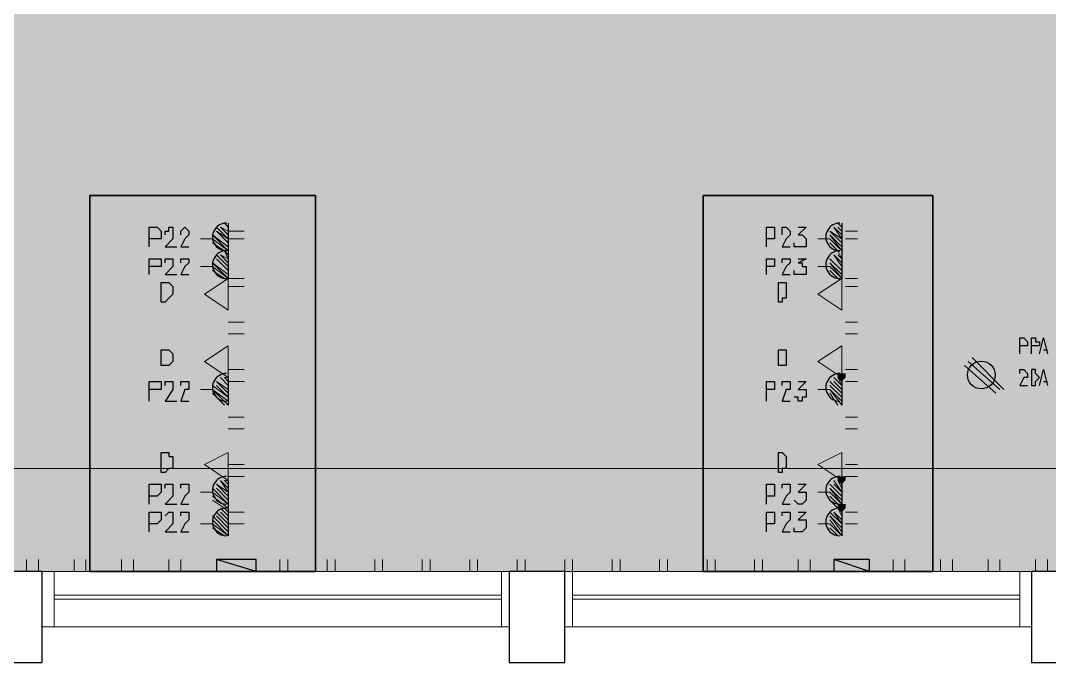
# Model space of a CAD drawing. Header units: millimetres. Extents: x 0 to 90.7, y 0 to 64.4.
# Drawn here: x 51.31 to 56.81, y 2.82 to 6.25 of the extents above; entities that cross this region are included whole.
import ezdxf

# ---------------------------------------------------------------- set-up
doc = ezdxf.new("R2010")
doc.units = ezdxf.units.MM
for name, color, linetype in [('PDF_014404$_ps_ELEC', 2, 'Continuous'), ('PDF_014404$_PS_ELECTRONICS', 5, 'Continuous'), ('PDF_014404$_ps_POWER$SKIRTING', 4, 'Continuous'), ('PDF_014404$_ps_TEXTBOLD$POWER', 2, 'Continuous'), ('PDF_014404$BL', 7, 'Continuous'), ('PDF_014404$FT', 7, 'Continuous'), ('PDF_014404$WA-COL', 7, 'Continuous'), ('PDF_014404$WN', 7, 'Continuous')]:
    doc.layers.add(name, color=color, linetype=linetype)
doc.layers.add('PDF_014404$_ps_THIN', color=7, linetype='Continuous', true_color=0x7fbfff)
doc.layers.add('PDF_014404$HL-TMP', color=7, linetype='Continuous', true_color=0x800000)

msp = doc.modelspace()

# ---------------------------------------------------------------- hatches: boundary and pattern name
at = {"layer": 'PDF_014404$_ps_THIN', "transparency": 33554559}
for points in [[(55.6979, 4.3622), (55.6767, 4.3622), (55.6767, 4.3411), (55.6979, 4.3199), (55.7191, 4.3411), (55.7191, 4.3622)], [(55.6979, 3.8119), (55.6767, 3.8119), (55.6767, 3.7907), (55.6979, 3.7695), (55.7191, 3.7907), (55.7191, 3.8119)], [(55.6979, 3.6637), (55.6767, 3.6637), (55.6767, 3.6425), (55.6979, 3.6214), (55.7191, 3.6425), (55.7191, 3.6637)]]:
    msp.add_hatch(color=256, dxfattribs=at).paths.add_polyline_path(points)

# ---------------------------------------------------------------- linework, layer by layer
at = {"layer": 'PDF_014404$_ps_ELEC', "lineweight": 25}
for points in [[(52.4064, 5.1666, 1.00004), (52.4064, 5.0184, 1.00004), (52.4064, 4.8702)], [(55.6873, 5.1666, 1.00004), (55.6873, 5.0184, 1.00004), (55.6873, 4.8702)]]:
    msp.add_lwpolyline(points, format="xyb", dxfattribs=at)
for points in [[(52.417, 5.1666), (52.417, 5.0184), (52.417, 4.8702)], [(55.6979, 5.1666), (55.6979, 5.0184), (55.6979, 4.8702)], [(56.5234, 4.2564), (56.3541, 4.4046)], [(56.5446, 4.2775), (56.3753, 4.4257)], [(56.5658, 4.2775), (56.3964, 4.4469)], [(52.417, 4.3411), (52.417, 4.1929)], [(55.6979, 4.3411), (55.6979, 4.1929)], [(52.417, 3.7907), (52.417, 3.6425), (52.417, 3.4944)], [(55.6979, 3.7907), (55.6979, 3.6425), (55.6979, 3.4944)]]:
    msp.add_lwpolyline(points, dxfattribs=at)
at = {"layer": 'PDF_014404$_ps_ELEC', "lineweight": 0}
for points in [[(52.3323, 5.0819), (52.2688, 5.0819)], [(55.6344, 5.0819), (55.5709, 5.0819)], [(52.3323, 4.9337), (52.2688, 4.9337)], [(55.6344, 4.9337), (55.5709, 4.9337)], [(52.3323, 4.2775), (52.2688, 4.2775)], [(55.6344, 4.2775), (55.5709, 4.2775)], [(52.3323, 3.7272), (52.2688, 3.7272)], [(55.6344, 3.7272), (55.5709, 3.7272)], [(52.3323, 3.5579), (52.2688, 3.5579)], [(55.6344, 3.5579), (55.5709, 3.5579)]]:
    msp.add_lwpolyline(points, dxfattribs=at)
at = {"layer": 'PDF_014404$_ps_ELEC', "lineweight": 25}
msp.add_circle((56.4448, 4.3542), 0.0741, dxfattribs=at)
for centre in [(52.4064, 4.2881), (55.6873, 4.2881), (52.4064, 3.7378), (55.6873, 3.7378), (52.4064, 3.5685), (55.6873, 3.5685)]:
    msp.add_arc(centre, 0.0741, 89.9977, 270.0023, dxfattribs=at)
at = {"layer": 'PDF_014404$_PS_ELECTRONICS', "lineweight": 0}
for points in [[(52.29, 4.7856), (52.417, 4.8702), (52.417, 4.7009)], [(52.417, 4.7009), (52.417, 4.8702), (52.417, 4.7009)], [(55.5709, 4.7856), (55.6979, 4.8702), (55.6979, 4.7009)], [(55.6979, 4.7009), (55.6979, 4.8702), (55.6979, 4.7009)], [(52.29, 4.4257), (52.417, 4.5104), (52.417, 4.3411)], [(52.417, 4.3411), (52.417, 4.5104), (52.417, 4.3411)], [(55.5709, 4.4257), (55.6979, 4.5104), (55.6979, 4.3411)], [(55.6979, 4.3411), (55.6979, 4.5104), (55.6979, 4.3411)], [(52.29, 3.8754), (52.417, 3.9389), (52.417, 3.7907)], [(52.417, 3.7907), (52.417, 3.9389), (52.417, 3.7907)], [(55.5709, 3.8754), (55.6979, 3.9389), (55.6979, 3.7907)], [(55.6979, 3.7907), (55.6979, 3.9389), (55.6979, 3.7907)]]:
    msp.add_lwpolyline(points, close=True, dxfattribs=at)
at = {"layer": 'PDF_014404$_PS_ELECTRONICS', "transparency": 33554559}
for points in [[(52.29, 4.7856), (52.417, 4.7009), (52.417, 4.8702)], [(55.5709, 4.7856), (55.6979, 4.7009), (55.6979, 4.8702)], [(52.29, 4.4257), (52.417, 4.3411), (52.417, 4.5104)], [(55.5709, 4.4257), (55.6979, 4.3411), (55.6979, 4.5104)], [(52.29, 3.8754), (52.417, 3.7907), (52.417, 3.9389)], [(55.5709, 3.8754), (55.6979, 3.7907), (55.6979, 3.9389)]]:
    msp.add_solid(points, dxfattribs=at)
at = {"layer": 'PDF_014404$_ps_POWER$SKIRTING', "lineweight": 0}
for points in [[(52.5017, 5.1242), (52.417, 5.1242)], [(55.7826, 5.1242), (55.7191, 5.1242)], [(52.5017, 5.0819), (52.417, 5.0819)], [(55.7826, 5.0819), (55.7191, 5.0819)], [(52.5017, 4.8702), (52.417, 4.8702)], [(55.7826, 4.8702), (55.7191, 4.8702)], [(52.5017, 4.8279), (52.417, 4.8279)], [(55.7826, 4.8279), (55.7191, 4.8279)], [(52.5017, 4.6374), (52.417, 4.6374)], [(55.7826, 4.6374), (55.7191, 4.6374)], [(52.5017, 4.5739), (52.417, 4.5739)], [(55.7826, 4.5739), (55.7191, 4.5739)], [(52.5017, 4.3834), (52.417, 4.3834)], [(55.7826, 4.3834), (55.7191, 4.3834)], [(52.5017, 4.3199), (52.417, 4.3199)], [(55.7826, 4.3199), (55.7191, 4.3199)], [(52.5017, 4.1294), (52.417, 4.1294)], [(55.7826, 4.1294), (55.7191, 4.1294)], [(52.5017, 4.0659), (52.417, 4.0659)], [(55.7826, 4.0659), (55.7191, 4.0659)], [(52.5017, 3.8754), (52.417, 3.8754)], [(55.7826, 3.8754), (55.7191, 3.8754)], [(52.5017, 3.8119), (52.417, 3.8119)], [(55.7826, 3.8119), (55.7191, 3.8119)], [(52.5017, 3.6214), (52.417, 3.6214)], [(55.7826, 3.6214), (55.7191, 3.6214)], [(52.5017, 3.5579), (52.417, 3.5579)], [(55.7826, 3.5579), (55.7191, 3.5579)], [(51.3375, 3.3674), (51.3375, 3.3039)], [(51.401, 3.3674), (51.401, 3.3039)], [(51.5915, 3.3674), (51.5915, 3.3039)], [(51.655, 3.3674), (51.655, 3.3039)], [(51.8455, 3.3674), (51.8455, 3.3039)], [(51.909, 3.3674), (51.909, 3.3039)], [(52.0995, 3.3674), (52.0995, 3.3039)], [(52.163, 3.3674), (52.163, 3.3039)], [(52.3535, 3.3674), (52.3535, 3.3039)], [(52.5017, 3.3674), (52.417, 3.3674)], [(52.6922, 3.3674), (52.6922, 3.3039)], [(52.7345, 3.3674), (52.7345, 3.3039)], [(52.9462, 3.3674), (52.9462, 3.3039)], [(52.9885, 3.3674), (52.9885, 3.3039)], [(53.2002, 3.3674), (53.2002, 3.3039)], [(53.2425, 3.3674), (53.2425, 3.3039)], [(53.4542, 3.3674), (53.4542, 3.3039)], [(53.4965, 3.3674), (53.4965, 3.3039)], [(53.7082, 3.3674), (53.7082, 3.3039)], [(53.7505, 3.3674), (53.7505, 3.3039)], [(53.9622, 3.3674), (53.9622, 3.3039)], [(54.0045, 3.3674), (54.0045, 3.3039)], [(54.2162, 3.3674), (54.2162, 3.3039)], [(54.2585, 3.3674), (54.2585, 3.3039)], [(54.4702, 3.3674), (54.4702, 3.3039)], [(54.5126, 3.3674), (54.5126, 3.3039)], [(54.7242, 3.3674), (54.7242, 3.3039)], [(54.7666, 3.3674), (54.7666, 3.3039)], [(54.9782, 3.3674), (54.9782, 3.3039)], [(55.0206, 3.3674), (55.0206, 3.3039)], [(55.2322, 3.3674), (55.2322, 3.3039)], [(55.2746, 3.3674), (55.2746, 3.3039)], [(55.4651, 3.3674), (55.4651, 3.3039)], [(55.5286, 3.3674), (55.5286, 3.3039)], [(55.6556, 3.3674), (55.6556, 3.3039)], [(55.7826, 3.3674), (55.7191, 3.3674)], [(55.9731, 3.3674), (55.9731, 3.3039)], [(56.0366, 3.3674), (56.0366, 3.3039)], [(56.2271, 3.3674), (56.2271, 3.3039)], [(56.2906, 3.3674), (56.2906, 3.3039)], [(56.4811, 3.3674), (56.4811, 3.3039)], [(56.5446, 3.3674), (56.5446, 3.3039)], [(56.7351, 3.3674), (56.7351, 3.3039)], [(56.7986, 3.3674), (56.7986, 3.3039)]]:
    msp.add_lwpolyline(points, dxfattribs=at)
at = {"layer": 'PDF_014404$_ps_POWER$SKIRTING', "lineweight": 25}
for points in [[(52.5652, 3.3039), (52.5652, 3.3674), (52.3535, 3.3674), (52.3535, 3.3039), (52.5652, 3.3039), (52.3535, 3.3674)], [(55.8461, 3.3039), (55.8461, 3.3674), (55.6556, 3.3674), (55.6556, 3.3039), (55.8461, 3.3039), (55.6556, 3.3674)]]:
    msp.add_lwpolyline(points, dxfattribs=at)
at = {"layer": 'PDF_014404$_ps_POWER$SKIRTING', "transparency": 33554559}
for points in [[(52.5017, 5.3147), (52.417, 5.3147), (52.5017, 5.1877)], [(52.417, 5.3147), (52.5017, 5.1877), (52.417, 5.1877)], [(55.7826, 5.3147), (55.7191, 5.3147), (55.7826, 5.1877)], [(55.7191, 5.3147), (55.7826, 5.1877), (55.7191, 5.1877)], [(52.5017, 5.0396), (52.417, 5.0396), (52.5017, 4.9337)], [(52.417, 5.0396), (52.5017, 4.9337), (52.417, 4.9337)], [(55.7826, 5.0396), (55.7191, 5.0396), (55.7826, 4.9337)], [(55.7191, 5.0396), (55.7826, 4.9337), (55.7191, 4.9337)], [(52.5017, 4.7856), (52.417, 4.7856), (52.5017, 4.6797)], [(52.417, 4.7856), (52.5017, 4.6797), (52.417, 4.6797)], [(55.7826, 4.7856), (55.7191, 4.7856), (55.7826, 4.6797)], [(55.7191, 4.7856), (55.7826, 4.6797), (55.7191, 4.6797)], [(52.5017, 4.5316), (52.417, 4.5316), (52.5017, 4.4257)], [(52.417, 4.5316), (52.5017, 4.4257), (52.417, 4.4257)], [(55.7826, 4.5316), (55.7191, 4.5316), (55.7826, 4.4257)], [(55.7191, 4.5316), (55.7826, 4.4257), (55.7191, 4.4257)], [(52.5017, 4.2775), (52.417, 4.2775), (52.5017, 4.1717)], [(52.417, 4.2775), (52.5017, 4.1717), (52.417, 4.1717)], [(55.7826, 4.2775), (55.7191, 4.2775), (55.7826, 4.1717)], [(55.7191, 4.2775), (55.7826, 4.1717), (55.7191, 4.1717)], [(52.5017, 4.0235), (52.417, 4.0235), (52.5017, 3.9177)], [(52.417, 4.0235), (52.5017, 3.9177), (52.417, 3.9177)], [(55.7826, 4.0235), (55.7191, 4.0235), (55.7826, 3.9177)], [(55.7191, 4.0235), (55.7826, 3.9177), (55.7191, 3.9177)], [(52.5017, 3.7695), (52.417, 3.7695), (52.5017, 3.6637)], [(52.417, 3.7695), (52.5017, 3.6637), (52.417, 3.6637)], [(55.7826, 3.7695), (55.7191, 3.7695), (55.7826, 3.6637)], [(55.7191, 3.7695), (55.7826, 3.6637), (55.7191, 3.6637)], [(52.5017, 3.5155), (52.417, 3.5155), (52.5017, 3.3674)], [(52.417, 3.5155), (52.5017, 3.3674), (52.417, 3.3674)], [(55.7826, 3.5155), (55.7191, 3.5155), (55.7826, 3.3674)], [(55.7191, 3.5155), (55.7826, 3.3674), (55.7191, 3.3674)], [(51.4433, 3.3674), (51.4433, 3.3039), (51.5492, 3.3674)], [(51.4433, 3.3039), (51.5492, 3.3674), (51.5492, 3.3039)], [(51.6973, 3.3674), (51.6973, 3.3039), (51.8032, 3.3674)], [(51.6973, 3.3039), (51.8032, 3.3674), (51.8032, 3.3039)], [(51.9513, 3.3674), (51.9513, 3.3039), (52.0572, 3.3674)], [(51.9513, 3.3039), (52.0572, 3.3674), (52.0572, 3.3039)], [(52.2053, 3.3674), (52.2053, 3.3039), (52.3535, 3.3674)], [(52.2053, 3.3039), (52.3535, 3.3674), (52.3535, 3.3039)], [(52.5652, 3.3674), (52.5652, 3.3039), (52.6498, 3.3674)], [(52.5652, 3.3039), (52.6498, 3.3674), (52.6498, 3.3039)], [(52.798, 3.3674), (52.798, 3.3039), (52.8827, 3.3674)], [(52.798, 3.3039), (52.8827, 3.3674), (52.8827, 3.3039)], [(53.052, 3.3674), (53.052, 3.3039), (53.1367, 3.3674)], [(53.052, 3.3039), (53.1367, 3.3674), (53.1367, 3.3039)], [(53.306, 3.3674), (53.306, 3.3039), (53.3907, 3.3674)], [(53.306, 3.3039), (53.3907, 3.3674), (53.3907, 3.3039)], [(53.56, 3.3674), (53.56, 3.3039), (53.6447, 3.3674)], [(53.56, 3.3039), (53.6447, 3.3674), (53.6447, 3.3039)], [(53.814, 3.3674), (53.814, 3.3039), (53.8987, 3.3674)], [(53.814, 3.3039), (53.8987, 3.3674), (53.8987, 3.3039)], [(54.0469, 3.3674), (54.0469, 3.3039), (54.1527, 3.3674)], [(54.0469, 3.3039), (54.1527, 3.3674), (54.1527, 3.3039)], [(54.3009, 3.3674), (54.3009, 3.3039), (54.4067, 3.3674)], [(54.3009, 3.3039), (54.4067, 3.3674), (54.4067, 3.3039)], [(54.5549, 3.3674), (54.5549, 3.3039), (54.6607, 3.3674)], [(54.5549, 3.3039), (54.6607, 3.3674), (54.6607, 3.3039)], [(54.8089, 3.3674), (54.8089, 3.3039), (54.9147, 3.3674)], [(54.8089, 3.3039), (54.9147, 3.3674), (54.9147, 3.3039)], [(55.0629, 3.3674), (55.0629, 3.3039), (55.1687, 3.3674)], [(55.0629, 3.3039), (55.1687, 3.3674), (55.1687, 3.3039)], [(55.3169, 3.3674), (55.3169, 3.3039), (55.4227, 3.3674)], [(55.3169, 3.3039), (55.4227, 3.3674), (55.4227, 3.3039)], [(55.5709, 3.3674), (55.5709, 3.3039), (55.6556, 3.3674)], [(55.5709, 3.3039), (55.6556, 3.3674), (55.6556, 3.3039)], [(55.8461, 3.3674), (55.8461, 3.3039), (55.9307, 3.3674)], [(55.8461, 3.3039), (55.9307, 3.3674), (55.9307, 3.3039)], [(56.0789, 3.3674), (56.0789, 3.3039), (56.1848, 3.3674)], [(56.0789, 3.3039), (56.1848, 3.3674), (56.1848, 3.3039)], [(56.3329, 3.3674), (56.3329, 3.3039), (56.4388, 3.3674)], [(56.3329, 3.3039), (56.4388, 3.3674), (56.4388, 3.3039)], [(56.5869, 3.3674), (56.5869, 3.3039), (56.6928, 3.3674)], [(56.5869, 3.3039), (56.6928, 3.3674), (56.6928, 3.3039)]]:
    msp.add_solid(points, dxfattribs=at)
at = {"layer": 'PDF_014404$_ps_TEXTBOLD$POWER', "lineweight": 25}
for points in [[(51.9937, 5.0396), (51.9937, 5.1454), (52.036, 5.1454), (52.0572, 5.1242), (52.0572, 5.1031), (52.0572, 5.0819), (52.036, 5.0819), (51.9937, 5.0819)], [(52.0783, 5.1031), (52.0783, 5.1242), (52.0995, 5.1242), (52.0995, 5.1454), (52.1207, 5.1454), (52.1207, 5.1242), (52.1207, 5.1031), (52.1207, 5.0819), (52.0783, 5.0396), (52.1418, 5.0396)], [(52.163, 5.1031), (52.163, 5.1242), (52.1842, 5.1454), (52.2053, 5.1242), (52.2053, 5.1031), (52.1842, 5.0819), (52.163, 5.0396), (52.2053, 5.0396)], [(55.2957, 5.0396), (55.2957, 5.1454), (55.3381, 5.1454), (55.3381, 5.1242), (55.3381, 5.1031), (55.3381, 5.0819), (55.2957, 5.0819)], [(55.3804, 5.1031), (55.3804, 5.1242), (55.3804, 5.1454), (55.4016, 5.1454), (55.4227, 5.1242), (55.4227, 5.1031), (55.4016, 5.0819), (55.3804, 5.0396), (55.4227, 5.0396)], [(55.4651, 5.1454), (55.5074, 5.1454), (55.4651, 5.1031), (55.4862, 5.1031), (55.5074, 5.0819), (55.5074, 5.0607), (55.5074, 5.0396), (55.4862, 5.0396), (55.4651, 5.0396), (55.4439, 5.0396), (55.4439, 5.0607)], [(51.9937, 4.8914), (51.9937, 4.9761), (52.036, 4.9761), (52.0572, 4.9761), (52.0572, 4.9549), (52.0572, 4.9337), (52.036, 4.9337), (51.9937, 4.9337)], [(52.0783, 4.9549), (52.0783, 4.9761), (52.0995, 4.9761), (52.1207, 4.9761), (52.1207, 4.9549), (52.1207, 4.9337), (52.0783, 4.8914), (52.1418, 4.8914)], [(52.163, 4.9549), (52.163, 4.9761), (52.1842, 4.9761), (52.2053, 4.9761), (52.2053, 4.9549), (52.1842, 4.9337), (52.163, 4.8914), (52.2053, 4.8914)], [(55.2957, 4.8914), (55.2957, 4.9761), (55.3381, 4.9761), (55.3381, 4.9549), (55.3381, 4.9337), (55.2957, 4.9337)], [(55.3804, 4.9549), (55.3804, 4.9761), (55.4016, 4.9761), (55.4227, 4.9761), (55.4227, 4.9549), (55.4016, 4.9337), (55.3804, 4.8914), (55.4227, 4.8914)], [(55.4651, 4.9761), (55.5074, 4.9761), (55.4651, 4.9549), (55.4862, 4.9549), (55.4862, 4.9337), (55.5074, 4.9337), (55.5074, 4.9126), (55.5074, 4.8914), (55.4862, 4.8914), (55.4651, 4.8914), (55.4439, 4.8914), (55.4439, 4.9126)], [(56.6504, 4.4681), (56.6504, 4.5527), (56.6716, 4.5527), (56.6928, 4.5316), (56.6928, 4.5104), (56.6716, 4.5104), (56.6504, 4.5104)], [(56.7139, 4.4681), (56.7139, 4.5527), (56.7351, 4.5527), (56.7351, 4.5316), (56.7563, 4.5316), (56.7563, 4.5104), (56.7351, 4.5104), (56.7139, 4.5104)], [(56.7563, 4.4681), (56.7774, 4.5527), (56.7986, 4.4681)], [(56.7774, 4.4892), (56.7986, 4.4892)], [(56.6504, 4.3622), (56.6504, 4.3834), (56.6716, 4.3834), (56.6928, 4.3622), (56.6928, 4.3411), (56.6716, 4.3411), (56.6504, 4.2987), (56.6928, 4.2987)], [(56.7563, 4.2987), (56.7774, 4.3834), (56.7986, 4.2987)], [(51.9937, 4.214), (51.9937, 4.3199), (52.036, 4.3199), (52.0572, 4.3199), (52.0572, 4.2987), (52.0572, 4.2775), (52.036, 4.2775), (51.9937, 4.2775)], [(52.0783, 4.2987), (52.0783, 4.3199), (52.0995, 4.3199), (52.1207, 4.3199), (52.1207, 4.2987), (52.1207, 4.2775), (52.0783, 4.214), (52.1418, 4.214)], [(52.163, 4.2987), (52.163, 4.3199), (52.1842, 4.3199), (52.2053, 4.3199), (52.2053, 4.2987), (52.2053, 4.2775), (52.1842, 4.2775), (52.163, 4.214), (52.2053, 4.214)], [(55.2957, 4.214), (55.2957, 4.3199), (55.3381, 4.3199), (55.3381, 4.2987), (55.3381, 4.2775), (55.2957, 4.2775)], [(55.3804, 4.2987), (55.3804, 4.3199), (55.4016, 4.3199), (55.4227, 4.3199), (55.4227, 4.2987), (55.4227, 4.2775), (55.4016, 4.2775), (55.3804, 4.214), (55.4227, 4.214)], [(55.4651, 4.3199), (55.5074, 4.3199), (55.4651, 4.2775), (55.4862, 4.2775), (55.5074, 4.2775), (55.5074, 4.2564), (55.5074, 4.2352), (55.4862, 4.2352), (55.4862, 4.214), (55.4651, 4.214), (55.4651, 4.2352), (55.4439, 4.2352)], [(56.7774, 4.3199), (56.7986, 4.3199)], [(51.9937, 3.6637), (51.9937, 3.7695), (52.036, 3.7695), (52.0572, 3.7695), (52.0572, 3.7484), (52.0572, 3.7272), (52.036, 3.706), (51.9937, 3.706)], [(52.0783, 3.7484), (52.0783, 3.7695), (52.0995, 3.7695), (52.1207, 3.7695), (52.1207, 3.7484), (52.1207, 3.7272), (52.1207, 3.706), (52.0783, 3.6637), (52.1418, 3.6637)], [(52.163, 3.7484), (52.163, 3.7695), (52.1842, 3.7695), (52.2053, 3.7695), (52.2053, 3.7484), (52.2053, 3.7272), (52.1842, 3.706), (52.163, 3.6637), (52.2053, 3.6637)], [(55.2957, 3.6637), (55.2957, 3.7695), (55.3381, 3.7695), (55.3381, 3.7484), (55.3381, 3.7272), (55.3381, 3.706), (55.2957, 3.706)], [(55.3804, 3.7484), (55.3804, 3.7695), (55.4016, 3.7695), (55.4227, 3.7695), (55.4227, 3.7484), (55.4227, 3.7272), (55.4016, 3.706), (55.3804, 3.6637), (55.4227, 3.6637)], [(55.4651, 3.7695), (55.5074, 3.7695), (55.4651, 3.7272), (55.4862, 3.7272), (55.5074, 3.7272), (55.5074, 3.706), (55.5074, 3.6849), (55.4862, 3.6637), (55.4651, 3.6637), (55.4439, 3.6849)], [(51.9937, 3.5155), (51.9937, 3.6214), (52.036, 3.6214), (52.0572, 3.6214), (52.0572, 3.6002), (52.0572, 3.579), (52.036, 3.5579), (51.9937, 3.5579)], [(52.0783, 3.6002), (52.0995, 3.6214), (52.1207, 3.6214), (52.1207, 3.6002), (52.1207, 3.579), (52.1207, 3.5579), (52.0783, 3.5155), (52.1418, 3.5155)], [(52.163, 3.6002), (52.163, 3.6214), (52.1842, 3.6214), (52.2053, 3.6214), (52.2053, 3.6002), (52.2053, 3.579), (52.1842, 3.5579), (52.163, 3.5155), (52.2053, 3.5155)], [(55.2957, 3.5155), (55.2957, 3.6214), (55.3381, 3.6214), (55.3381, 3.6002), (55.3381, 3.579), (55.3381, 3.5579), (55.2957, 3.5579)], [(55.3804, 3.6002), (55.3804, 3.6214), (55.4016, 3.6214), (55.4227, 3.6214), (55.4227, 3.6002), (55.4227, 3.579), (55.4016, 3.5579), (55.3804, 3.5155), (55.4227, 3.5155)], [(55.4651, 3.6214), (55.5074, 3.6214), (55.4651, 3.579), (55.4862, 3.579), (55.5074, 3.579), (55.5074, 3.5579), (55.5074, 3.5367), (55.4862, 3.5155), (55.4651, 3.5155), (55.4439, 3.5155), (55.4439, 3.5367)]]:
    msp.add_lwpolyline(points, dxfattribs=at)
for points in [[(52.0572, 4.7432), (52.0572, 4.8491), (52.0783, 4.8491), (52.0995, 4.8491), (52.1207, 4.8279), (52.1207, 4.8067), (52.1207, 4.7856), (52.0995, 4.7644), (52.0783, 4.7432)], [(55.3592, 4.7432), (55.3592, 4.8491), (55.3804, 4.8491), (55.4016, 4.8491), (55.4016, 4.8279), (55.4016, 4.8067), (55.4016, 4.7856), (55.4016, 4.7644), (55.3804, 4.7644), (55.3804, 4.7432)], [(52.0572, 4.4046), (52.0572, 4.4892), (52.0783, 4.4892), (52.0995, 4.4892), (52.1207, 4.4681), (52.1207, 4.4469), (52.1207, 4.4257), (52.0995, 4.4046), (52.0783, 4.4046)], [(55.3592, 4.4046), (55.3592, 4.4892), (55.3804, 4.4892), (55.4016, 4.4892), (55.4016, 4.4681), (55.4016, 4.4469), (55.4016, 4.4257), (55.4016, 4.4046), (55.3804, 4.4046)], [(56.7351, 4.3834), (56.7139, 4.3834), (56.7139, 4.3622), (56.7139, 4.3411), (56.7139, 4.3199), (56.7139, 4.2987), (56.7351, 4.2987), (56.7351, 4.3199), (56.7563, 4.3411), (56.7351, 4.3622)], [(52.0572, 3.833), (52.0572, 3.9389), (52.0783, 3.9389), (52.0995, 3.9389), (52.0995, 3.9177), (52.1207, 3.9177), (52.1207, 3.8965), (52.1207, 3.8754), (52.1207, 3.8542), (52.0995, 3.8542), (52.0783, 3.833)], [(55.3592, 3.833), (55.3592, 3.9389), (55.3804, 3.9389), (55.4016, 3.9177), (55.4016, 3.8965), (55.4016, 3.8754), (55.4016, 3.8542), (55.3804, 3.8542), (55.3804, 3.833)]]:
    msp.add_lwpolyline(points, close=True, dxfattribs=at)
at = {"layer": 'PDF_014404$_ps_THIN', "lineweight": 18}
for points in [[(52.417, 5.0607), (52.3535, 5.1242), (52.417, 5.0819), (52.3535, 5.1454)], [(52.417, 5.1031), (52.3747, 5.1454), (52.417, 5.1242)], [(52.417, 5.1454), (52.3958, 5.1666), (52.417, 5.1454)], [(55.6979, 5.0607), (55.6344, 5.1242), (55.6979, 5.0819), (55.6556, 5.1454), (55.6979, 5.1031)], [(55.6767, 5.1666), (55.6979, 5.1454), (55.6979, 5.1666)], [(55.6979, 5.1242), (55.6767, 5.1454)], [(52.3323, 5.0819), (52.417, 5.0184), (52.3323, 5.1031), (52.417, 5.0396)], [(55.6344, 5.0819), (55.6979, 5.0184), (55.6344, 5.1031), (55.6979, 5.0396)], [(52.3958, 5.0184), (52.3323, 5.0607)], [(52.417, 4.9549), (52.3747, 4.9972), (52.417, 4.9761), (52.3958, 5.0184), (52.417, 4.9972)], [(55.6767, 4.9972), (55.6979, 4.9761), (55.6767, 5.0184), (55.6344, 5.0607)], [(55.6979, 4.9972), (55.6979, 5.0184)], [(52.3323, 4.9337), (52.417, 4.8702), (52.3323, 4.9549), (52.417, 4.8914)], [(52.417, 4.9337), (52.3535, 4.9972)], [(52.417, 4.9126), (52.3535, 4.9761), (52.417, 4.9126)], [(55.6979, 4.9126), (55.6344, 4.9761), (55.6979, 4.9126)], [(55.6344, 4.9337), (55.6979, 4.8702), (55.6344, 4.9549), (55.6979, 4.8914)], [(55.6979, 4.9337), (55.6556, 4.9972), (55.6979, 4.9549)], [(52.3958, 4.8702), (52.3323, 4.9126)], [(55.6767, 4.8702), (55.6344, 4.9126)], [(52.3323, 4.2987), (52.417, 4.2352), (52.3535, 4.2987)], [(52.417, 4.2564), (52.3535, 4.3199), (52.417, 4.2775)], [(52.417, 4.2987), (52.3747, 4.3411), (52.417, 4.2987)], [(52.417, 4.3199), (52.3958, 4.3411), (52.417, 4.3411)], [(55.6979, 4.2564), (55.6344, 4.3199)], [(55.6979, 4.2352), (55.6344, 4.2987), (55.6979, 4.2352)], [(55.6556, 4.3411), (55.6979, 4.2987), (55.6767, 4.3411), (55.6979, 4.3199)], [(55.6979, 4.2775), (55.6556, 4.3199)], [(52.417, 4.1929), (52.3323, 4.2775), (52.417, 4.214)], [(52.3958, 4.1929), (52.3323, 4.2564)], [(55.6979, 4.1929), (55.6344, 4.2775), (55.6979, 4.214)], [(55.6767, 4.1929), (55.6344, 4.2564)], [(52.3323, 3.7272), (52.417, 3.6637), (52.3323, 3.7484)], [(52.417, 3.706), (52.3535, 3.7695), (52.417, 3.7272), (52.3747, 3.7907), (52.417, 3.7484)], [(52.417, 3.6849), (52.3535, 3.7484)], [(52.417, 3.7695), (52.3958, 3.7907), (52.417, 3.7907)], [(55.6979, 3.706), (55.6344, 3.7695)], [(55.6344, 3.7272), (55.6979, 3.6637), (55.6344, 3.7484), (55.6979, 3.6849)], [(55.6556, 3.7695), (55.6979, 3.7272), (55.6556, 3.7907)], [(55.6979, 3.7484), (55.6767, 3.7907), (55.6979, 3.7695)], [(52.417, 3.6214), (52.3958, 3.6425), (52.417, 3.6425), (52.3323, 3.706)], [(55.6979, 3.6425), (55.6344, 3.706)], [(52.3958, 3.6425), (52.3323, 3.6849)], [(52.417, 3.6002), (52.3747, 3.6425)], [(55.6767, 3.6425), (55.6344, 3.6849)], [(55.6979, 3.6002), (55.6767, 3.6425), (55.6979, 3.6214)], [(52.417, 3.5155), (52.3323, 3.6002)], [(52.3323, 3.5579), (52.417, 3.4944), (52.3323, 3.579)], [(52.417, 3.5579), (52.3535, 3.6214), (52.417, 3.5579)], [(52.417, 3.5367), (52.3535, 3.6002)], [(52.417, 3.579), (52.3747, 3.6214)], [(55.6344, 3.6214), (55.6979, 3.5579), (55.6556, 3.6214), (55.6979, 3.579)], [(55.6979, 3.5155), (55.6344, 3.6002), (55.6979, 3.5367)], [(55.6344, 3.5579), (55.6979, 3.4944), (55.6344, 3.579)], [(52.3958, 3.4944), (52.3323, 3.5367)], [(55.6767, 3.4944), (55.6344, 3.5367)]]:
    msp.add_lwpolyline(points, dxfattribs=at)
at = {"layer": 'PDF_014404$BL', "lineweight": 9}
for points in [[(53.9199, 3.3039), (51.4221, 3.3039)], [(56.7139, 3.3039), (54.2162, 3.3039)], [(51.4221, 3.0075), (53.9199, 3.0075)], [(54.2162, 3.0075), (56.7139, 3.0075)]]:
    msp.add_lwpolyline(points, dxfattribs=at)
at = {"layer": 'PDF_014404$FT', "lineweight": 35}
for points in [[(52.8827, 5.3147), (51.6762, 5.3147), (51.6762, 3.3039), (52.8827, 3.3039)], [(56.1848, 5.3147), (54.9571, 5.3147), (54.9571, 3.3039), (56.1848, 3.3039)]]:
    msp.add_lwpolyline(points, close=True, dxfattribs=at)
at = {"layer": 'PDF_014404$HL-TMP', "lineweight": 0}
msp.add_lwpolyline([(65.1173, 3.8542), (40.6692, 3.8542), (65.1173, 3.8542)], dxfattribs=at)
at = {"layer": 'PDF_014404$HL-TMP', "transparency": 33554559}
for points in [[(65.1173, 10.6277), (29.8952, 10.6277), (65.1173, 3.8542)], [(29.8952, 10.6277), (65.1173, 3.8542), (29.8952, 3.8542)], [(40.6692, 3.8542), (65.1173, 3.8542), (43.0823, 3.8542)], [(65.1173, 3.8542), (43.0823, 3.8542), (65.1173, 3.3039)], [(43.0823, 3.8542), (65.1173, 3.3039), (43.0823, 3.3039)]]:
    msp.add_solid(points, dxfattribs=at)
at = {"layer": 'PDF_014404$WA-COL', "lineweight": 25}
for points in [[(51.147, 3.3039), (51.147, 2.817), (51.4221, 2.817), (51.4221, 3.3039)], [(53.9199, 3.3039), (53.9199, 2.817), (54.2162, 2.817), (54.2162, 3.3039)], [(56.7139, 3.3039), (56.7139, 2.817), (56.9891, 2.817), (56.9891, 3.3039)]]:
    msp.add_lwpolyline(points, close=True, dxfattribs=at)
at = {"layer": 'PDF_014404$WN', "lineweight": 0}
for points in [[(51.4221, 3.3039), (51.4221, 3.0075)], [(51.4857, 3.3039), (51.4857, 3.0075)], [(53.8775, 3.0075), (53.8775, 3.3039)], [(53.9199, 3.0075), (53.9199, 3.3039)], [(54.2162, 3.3039), (54.2162, 3.0075)], [(54.2585, 3.3039), (54.2585, 3.0075)], [(56.6504, 3.0075), (56.6504, 3.3039)], [(56.7139, 3.0075), (56.7139, 3.3039)], [(51.4857, 3.1769), (53.8775, 3.1769)], [(51.4857, 3.1557), (53.8775, 3.1557)], [(54.2585, 3.1769), (56.6504, 3.1769)], [(54.2585, 3.1557), (56.6504, 3.1557)]]:
    msp.add_lwpolyline(points, dxfattribs=at)

doc.saveas('drawing.dxf')
